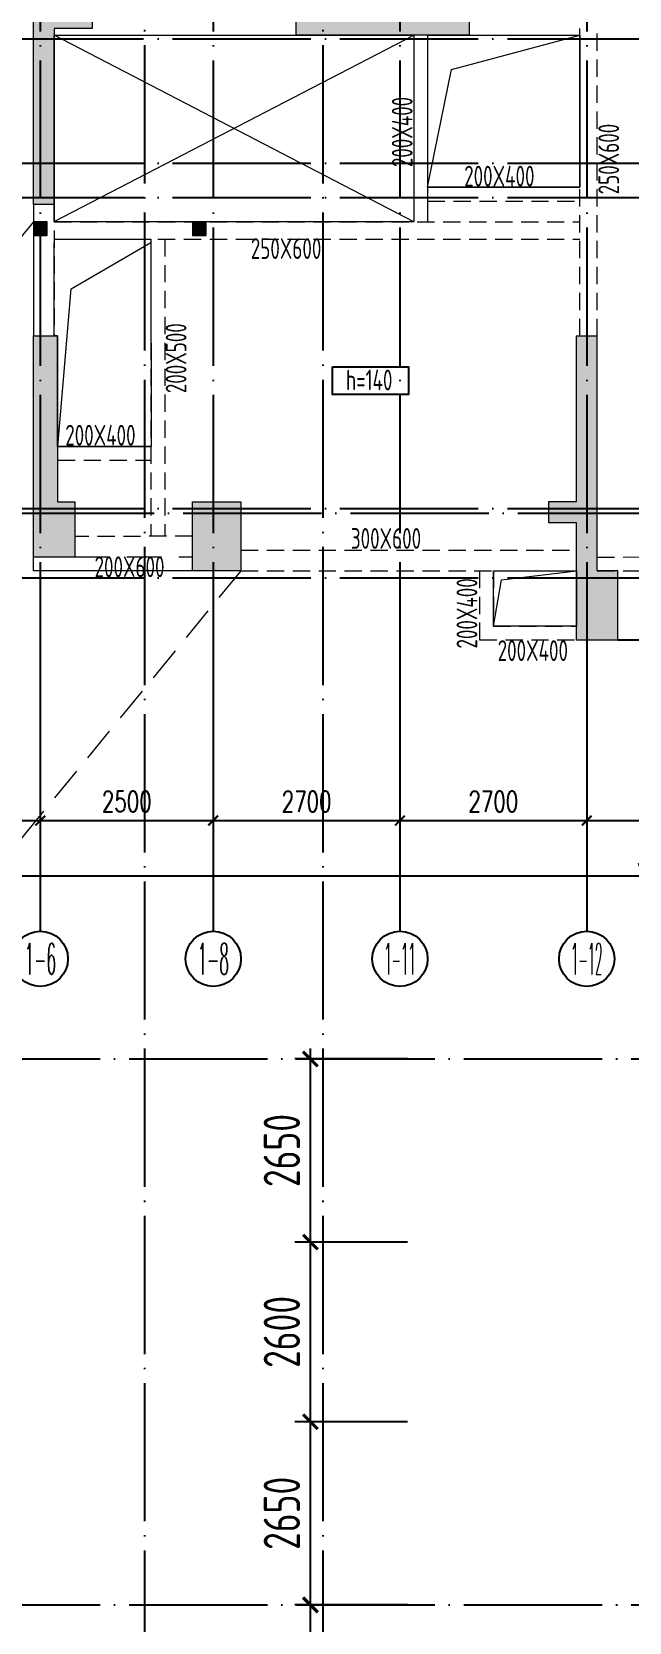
# Model space of a CAD drawing. Header units: millimetres. Extents: x 1089227 to 13101469, y 618865 to 10240562.
# Drawn here: x 2342868 to 2351504, y 4905862 to 4928875 of the extents above; entities that cross this region are included whole.
import ezdxf
from ezdxf.enums import TextEntityAlignment as Align

# ---------------------------------------------------------------- set-up
doc = ezdxf.new("R2010")
doc.units = ezdxf.units.MM
doc.header["$LTSCALE"] = 1000
doc.header["$PDMODE"] = 3
doc.header["$PDSIZE"] = 200
for name, pattern in [('DASHED', [0.75, 0.5, -0.25]), ('DOTE', [2.42, 2, -0.2, 0.02, -0.2]), ('HIDDEN', [0.375, 0.25, -0.125])]:
    doc.linetypes.add(name, pattern=pattern)
doc.layers.get('0').update_dxf_attribs({"linetype": 'CONTINUOUS'})
doc.layers.get('Defpoints').update_dxf_attribs({"linetype": 'CONTINUOUS'})
for name, color, linetype in [('AXIS', 3, 'CONTINUOUS'), ('AXIS_TEXT', 7, 'CONTINUOUS'), ('C-H', 8, 'CONTINUOUS'), ('DIM', 3, 'CONTINUOUS'), ('DOTE', 1, 'DOTE'), ('S-BEAM-TEXT-DD', 7, 'CONTINUOUS'), ('降板范围', 7, 'CONTINUOUS')]:
    doc.layers.add(name, color=color, linetype=linetype)
for name, color, linetype, lineweight in [('S-BEAM-DASH', 4, 'HIDDEN', 0), ('S-HOLE', 11, 'CONTINUOUS', 0), ('S-WALL', 31, 'CONTINUOUS', 0)]:
    doc.layers.add(name, color=color, linetype=linetype, lineweight=lineweight)
doc.styles.add('_TCH_AXIS', font='COMPLEX', dxfattribs={"bigfont": 'AllInOneBig.shx'})
doc.styles.add('_TCH_DIM_T3', font='SIMPLEX', dxfattribs={"width": 0.705882, "bigfont": 'AllInOneBig.shx'})
doc.styles.add('COMPLEX', font='COMPLEX', dxfattribs={"bigfont": 'AllInOneBig.shx'})
doc.styles.add('TSSD_Dimension', font='tssdeng.shx', dxfattribs={"width": 0.75, "bigfont": 'Hztxt.shx'})
doc.styles.add('TSSD_Rein', font='tssdeng.shx', dxfattribs={"width": 0.7, "bigfont": 'hztxt.shx'})
doc.dimstyles.new('_TCH_ARCH&&100', dxfattribs={"dimtxt": 297.5, "dimasz": 100, "dimexe": 250, "dimexo": 300, "dimgap": 126.25, "dimtad": 1, "dimdec": 0, "dimzin": 0, "dimdsep": 46, "dimtxsty": '_TCH_DIM_T3', "dimblk": 'ARCHTICK', "dimcen": 0.09, "dimclrt": 7, "dimazin": 2, "dimtfac": 1, "dimtdec": 0, "dimtix": 1, "dimtmove": 2, "dimatfit": 3, "dimfxl": 0, "dimtolj": 1, "dimtzin": 0, "dimarcsym": 0})
doc.dimstyles.new('TSSD_150_150', dxfattribs={"dimtxt": 525, "dimasz": 150, "dimexe": 225, "dimexo": 375, "dimgap": 150, "dimtad": 1, "dimdec": 0, "dimzin": 0, "dimdsep": 46, "dimtxsty": 'TSSD_Dimension', "dimblk": 'ARCHTICK', "dimblk1": 'ARCHTICK', "dimblk2": 'ARCHTICK', "dimcen": 0, "dimdle": 150, "dimclrt": 7, "dimadec": 0, "dimazin": 0, "dimtfac": 1, "dimtdec": 0, "dimtix": 1, "dimtmove": 2, "dimatfit": 3, "dimfxl": 0, "dimtolj": 1, "dimtzin": 0, "dimarcsym": 0})

# ---------------------------------------------------------------- blocks, each defined once
blk = doc.blocks.new('_AXISO')
blk.add_circle((0, 0), 0.5)
at = {"layer": 'AXIS_TEXT', "style": 'COMPLEX', "width": 1.041667}
blk.add_attdef('A', text='', height=0.56, dxfattribs=at).set_placement((-0.25, -0.28), (0.25, -0.28), align=Align.FIT)
blk = doc.blocks.new('_ArchTick')
at = {"color": 0, "linetype": 'ByBlock', "const_width": 0.3}
blk.add_lwpolyline([(-0.71, -0.71), (0.71, 0.71)], dxfattribs=at)
blk = doc.blocks.new('*D339')
at = {"layer": 'AXIS', "color": 0, "lineweight": -2, "transparency": 16777216}
for p, q in [((-39933, 94450), (-39933, 91200)), ((-8783, 94450), (-8783, 91200)), ((-39933, 91450), (-8783, 91450))]:
    blk.add_line(p, q, dxfattribs=at)
at = {"layer": 'Defpoints', "color": 0, "transparency": 16777216}
for p in [(-39933, 94750), (-8783, 94750), (-8783, 91450)]:
    blk.add_point(p, dxfattribs=at)
at = {"layer": 'AXIS', "color": 0, "lineweight": -2, "transparency": 16777216, "xscale": 100, "yscale": 100, "zscale": 100, "rotation": 180}
blk.add_blockref('_ArchTick', (-39933, 91450), dxfattribs=at)
at = {"layer": 'AXIS', "color": 0, "lineweight": -2, "transparency": 16777216, "xscale": 100, "yscale": 100, "zscale": 100}
blk.add_blockref('_ArchTick', (-8783, 91450), dxfattribs=at)
at = {"layer": 'AXIS', "color": 7, "transparency": 16777216, "insert": (-24358, 91725), "char_height": 297.5, "attachment_point": 5, "style": '_TCH_DIM_T3'}
blk.add_mtext('\\A1;31150', dxfattribs=at)
blk = doc.blocks.new('*D342')
at = {"layer": 'AXIS', "color": 0, "lineweight": -2, "transparency": 16777216}
for p, q in [((-36033, 94450), (-36033, 92000)), ((-33433, 94450), (-33433, 92000)), ((-36033, 92250), (-33433, 92250))]:
    blk.add_line(p, q, dxfattribs=at)
at = {"layer": 'Defpoints', "color": 0, "transparency": 16777216}
for p in [(-36033, 94750), (-33433, 94750), (-33433, 92250)]:
    blk.add_point(p, dxfattribs=at)
at = {"layer": 'AXIS', "color": 0, "lineweight": -2, "transparency": 16777216, "xscale": 100, "yscale": 100, "zscale": 100, "rotation": 180}
blk.add_blockref('_ArchTick', (-36033, 92250), dxfattribs=at)
at = {"layer": 'AXIS', "color": 0, "lineweight": -2, "transparency": 16777216, "xscale": 100, "yscale": 100, "zscale": 100}
blk.add_blockref('_ArchTick', (-33433, 92250), dxfattribs=at)
at = {"layer": 'AXIS', "color": 7, "transparency": 16777216, "insert": (-34733, 92525), "char_height": 297.5, "attachment_point": 5, "style": '_TCH_DIM_T3'}
blk.add_mtext('\\A1;2600', dxfattribs=at)
blk = doc.blocks.new('*D343')
at = {"layer": 'AXIS', "color": 0, "lineweight": -2, "transparency": 16777216}
for p, q in [((-33433, 94450), (-33433, 92000)), ((-30933, 94450), (-30933, 92000)), ((-33433, 92250), (-30933, 92250))]:
    blk.add_line(p, q, dxfattribs=at)
at = {"layer": 'Defpoints', "color": 0, "transparency": 16777216}
for p in [(-33433, 94750), (-30933, 94750), (-30933, 92250)]:
    blk.add_point(p, dxfattribs=at)
at = {"layer": 'AXIS', "color": 0, "lineweight": -2, "transparency": 16777216, "xscale": 100, "yscale": 100, "zscale": 100, "rotation": 180}
blk.add_blockref('_ArchTick', (-33433, 92250), dxfattribs=at)
at = {"layer": 'AXIS', "color": 0, "lineweight": -2, "transparency": 16777216, "xscale": 100, "yscale": 100, "zscale": 100}
blk.add_blockref('_ArchTick', (-30933, 92250), dxfattribs=at)
at = {"layer": 'AXIS', "color": 7, "transparency": 16777216, "insert": (-32183, 92525), "char_height": 297.5, "attachment_point": 5, "style": '_TCH_DIM_T3'}
blk.add_mtext('\\A1;2500', dxfattribs=at)
blk = doc.blocks.new('*D344')
at = {"layer": 'AXIS', "color": 0, "lineweight": -2, "transparency": 16777216}
for p, q in [((-30933, 94450), (-30933, 92000)), ((-28233, 94450), (-28233, 92000)), ((-30933, 92250), (-28233, 92250))]:
    blk.add_line(p, q, dxfattribs=at)
at = {"layer": 'Defpoints', "color": 0, "transparency": 16777216}
for p in [(-30933, 94750), (-28233, 94750), (-28233, 92250)]:
    blk.add_point(p, dxfattribs=at)
at = {"layer": 'AXIS', "color": 0, "lineweight": -2, "transparency": 16777216, "xscale": 100, "yscale": 100, "zscale": 100, "rotation": 180}
blk.add_blockref('_ArchTick', (-30933, 92250), dxfattribs=at)
at = {"layer": 'AXIS', "color": 0, "lineweight": -2, "transparency": 16777216, "xscale": 100, "yscale": 100, "zscale": 100}
blk.add_blockref('_ArchTick', (-28233, 92250), dxfattribs=at)
at = {"layer": 'AXIS', "color": 7, "transparency": 16777216, "insert": (-29583, 92525), "char_height": 297.5, "attachment_point": 5, "style": '_TCH_DIM_T3'}
blk.add_mtext('\\A1;2700', dxfattribs=at)
blk = doc.blocks.new('*D345')
at = {"layer": 'AXIS', "color": 0, "lineweight": -2, "transparency": 16777216}
for p, q in [((-28233, 94450), (-28233, 92000)), ((-25533, 94450), (-25533, 92000)), ((-28233, 92250), (-25533, 92250))]:
    blk.add_line(p, q, dxfattribs=at)
at = {"layer": 'Defpoints', "color": 0, "transparency": 16777216}
for p in [(-28233, 94750), (-25533, 94750), (-25533, 92250)]:
    blk.add_point(p, dxfattribs=at)
at = {"layer": 'AXIS', "color": 0, "lineweight": -2, "transparency": 16777216, "xscale": 100, "yscale": 100, "zscale": 100, "rotation": 180}
blk.add_blockref('_ArchTick', (-28233, 92250), dxfattribs=at)
at = {"layer": 'AXIS', "color": 0, "lineweight": -2, "transparency": 16777216, "xscale": 100, "yscale": 100, "zscale": 100}
blk.add_blockref('_ArchTick', (-25533, 92250), dxfattribs=at)
at = {"layer": 'AXIS', "color": 7, "transparency": 16777216, "insert": (-26883, 92525), "char_height": 297.5, "attachment_point": 5, "style": '_TCH_DIM_T3'}
blk.add_mtext('\\A1;2700', dxfattribs=at)
blk = doc.blocks.new('*D346')
at = {"layer": 'AXIS', "color": 0, "lineweight": -2, "transparency": 16777216}
for p, q in [((-25533, 94450), (-25533, 92000)), ((-22733, 94450), (-22733, 92000)), ((-25533, 92250), (-22733, 92250))]:
    blk.add_line(p, q, dxfattribs=at)
at = {"layer": 'Defpoints', "color": 0, "transparency": 16777216}
for p in [(-25533, 94750), (-22733, 94750), (-22733, 92250)]:
    blk.add_point(p, dxfattribs=at)
at = {"layer": 'AXIS', "color": 0, "lineweight": -2, "transparency": 16777216, "xscale": 100, "yscale": 100, "zscale": 100, "rotation": 180}
blk.add_blockref('_ArchTick', (-25533, 92250), dxfattribs=at)
at = {"layer": 'AXIS', "color": 0, "lineweight": -2, "transparency": 16777216, "xscale": 100, "yscale": 100, "zscale": 100}
blk.add_blockref('_ArchTick', (-22733, 92250), dxfattribs=at)
at = {"layer": 'AXIS', "color": 7, "transparency": 16777216, "insert": (-24133, 92525), "char_height": 297.5, "attachment_point": 5, "style": '_TCH_DIM_T3'}
blk.add_mtext('\\A1;2800', dxfattribs=at)
blk = doc.blocks.new('裙房轴网260428')
at = {"layer": 'DOTE', "color": 16, "linetype": 'DOTE'}
for p, q in [((-31925, 137349.7), (-31925, 23149.3)), ((-29350, 137349.7), (-29350, 55096.7)), ((-72509.1, 96700), (-1866, 96700)), ((-56350, 88800), (-1866, 88800)), ((-56350, 80900), (-1866, 80900))]:
    blk.add_line(p, q, dxfattribs=at)
blk = doc.blocks.new('*D644')
at = {"layer": 'Defpoints', "color": 0, "transparency": 16777216}
for p in [(2346896, 4906112), (2348674, 4906112), (2348674, 4903462)]:
    blk.add_point(p, dxfattribs=at)
at = {"layer": 'DIM', "color": 0, "lineweight": -2, "transparency": 16777216}
for p, q in [((2346896, 4903312), (2346896, 4906262)), ((2348299, 4906112), (2346671, 4906112)), ((2348299, 4903462), (2346671, 4903462))]:
    blk.add_line(p, q, dxfattribs=at)
at = {"layer": 'DIM', "color": 0, "lineweight": -2, "transparency": 16777216, "xscale": 150, "yscale": 150, "zscale": 150}
for p, rotation in [((2346896, 4906112), 90), ((2346896, 4903462), 270)]:
    blk.add_blockref('_ArchTick', p, dxfattribs=dict(at, rotation=rotation))
at = {"layer": 'DIM', "color": 7, "transparency": 16777216, "insert": (2346483, 4904787), "char_height": 525, "attachment_point": 5, "rotation": 90, "style": 'TSSD_Dimension'}
blk.add_mtext('\\A1;2650', dxfattribs=at)
blk = doc.blocks.new('*D645')
at = {"layer": 'Defpoints', "color": 0, "transparency": 16777216}
for p in [(2346896, 4908762), (2348674, 4908762), (2348674, 4906112)]:
    blk.add_point(p, dxfattribs=at)
at = {"layer": 'DIM', "color": 0, "lineweight": -2, "transparency": 16777216}
for p, q in [((2346896, 4905962), (2346896, 4908912)), ((2348299, 4908762), (2346671, 4908762)), ((2348299, 4906112), (2346671, 4906112))]:
    blk.add_line(p, q, dxfattribs=at)
at = {"layer": 'DIM', "color": 0, "lineweight": -2, "transparency": 16777216, "xscale": 150, "yscale": 150, "zscale": 150}
for p, rotation in [((2346896, 4908762), 90), ((2346896, 4906112), 270)]:
    blk.add_blockref('_ArchTick', p, dxfattribs=dict(at, rotation=rotation))
at = {"layer": 'DIM', "color": 7, "transparency": 16777216, "insert": (2346483, 4907437), "char_height": 525, "attachment_point": 5, "rotation": 90, "style": 'TSSD_Dimension'}
blk.add_mtext('\\A1;2650', dxfattribs=at)
blk = doc.blocks.new('*D646')
at = {"layer": 'Defpoints', "color": 0, "transparency": 16777216}
for p in [(2346896, 4911362), (2348674, 4911362), (2348674, 4908762)]:
    blk.add_point(p, dxfattribs=at)
at = {"layer": 'DIM', "color": 0, "lineweight": -2, "transparency": 16777216}
for p, q in [((2348299, 4911362), (2346671, 4911362)), ((2346896, 4908612), (2346896, 4911512)), ((2348299, 4908762), (2346671, 4908762))]:
    blk.add_line(p, q, dxfattribs=at)
at = {"layer": 'DIM', "color": 0, "lineweight": -2, "transparency": 16777216, "xscale": 150, "yscale": 150, "zscale": 150}
for p, rotation in [((2346896, 4911362), 90), ((2346896, 4908762), 270)]:
    blk.add_blockref('_ArchTick', p, dxfattribs=dict(at, rotation=rotation))
at = {"layer": 'DIM', "color": 7, "transparency": 16777216, "insert": (2346483, 4910062), "char_height": 525, "attachment_point": 5, "rotation": 90, "style": 'TSSD_Dimension'}
blk.add_mtext('\\A1;2600', dxfattribs=at)
blk = doc.blocks.new('*D647')
at = {"layer": 'Defpoints', "color": 0, "transparency": 16777216}
for p in [(2346896, 4914012), (2348674, 4914012), (2348674, 4911362)]:
    blk.add_point(p, dxfattribs=at)
at = {"layer": 'DIM', "color": 0, "lineweight": -2, "transparency": 16777216}
for p, q in [((2346896, 4911212), (2346896, 4914162)), ((2348299, 4914012), (2346671, 4914012)), ((2348299, 4911362), (2346671, 4911362))]:
    blk.add_line(p, q, dxfattribs=at)
at = {"layer": 'DIM', "color": 0, "lineweight": -2, "transparency": 16777216, "xscale": 150, "yscale": 150, "zscale": 150}
for p, rotation in [((2346896, 4914012), 90), ((2346896, 4911362), 270)]:
    blk.add_blockref('_ArchTick', p, dxfattribs=dict(at, rotation=rotation))
at = {"layer": 'DIM', "color": 7, "transparency": 16777216, "insert": (2346483, 4912687), "char_height": 525, "attachment_point": 5, "rotation": 90, "style": 'TSSD_Dimension'}
blk.add_mtext('\\A1;2650', dxfattribs=at)
blk = doc.blocks.new('QZ-TL-0808')
at = {"layer": 'C-H'}
for points in [[(6400, 5400), (6400, 8250), (7250, 8250), (7250, 7950), (6700, 7950), (6700, 5400)], [(10200, 8250), (12700, 8250), (12700, 7850), (10200, 7850)], [(6400, 300), (6400, 3500), (6750, 3500), (6750, 1100), (7000, 1100), (7000, 300)], [(14250, -900), (14850, -900), (14850, 100), (14550, 100), (14550, 3498), (14250, 3498), (14250, 1100), (13850, 1100), (13850, 800), (14250, 800)], [(8700, 1100), (9400, 1100), (9400, 100), (8700, 100)]]:
    blk.add_hatch(color=256, dxfattribs=at).paths.add_polyline_path(points)
at = {"layer": 'S-WALL'}
for points in [[(6400, 5400), (6400, 8250), (7250, 8250), (7250, 7950), (6700, 7950), (6700, 5400), (6400, 5400)], [(6400, 300), (6400, 3500), (6750, 3500), (6750, 1100), (7000, 1100), (7000, 300), (6400, 300)], [(14250, -900), (14850, -900), (14850, 100), (14550, 100), (14550, 3498), (14250, 3498), (14250, 1100), (13850, 1100), (13850, 800), (14250, 800), (14250, -900)]]:
    blk.add_lwpolyline(points, dxfattribs=at)
for points in [[(10200, 8250), (12700, 8250), (12700, 7850), (10200, 7850)], [(8700, 1100), (9400, 1100), (9400, 100), (8700, 100)]]:
    blk.add_lwpolyline(points, close=True, dxfattribs=at)
blk = doc.blocks.new('1F柱网-0808')
blk.add_blockref('QZ-TL-0808', (144880, 148457))
blk = doc.blocks.new('2FJGBZ')
at = {"layer": 'C-H'}
for points in [[(151480, 153607), (151280, 153607), (151280, 153407), (151480, 153407)], [(153780, 153607), (153580, 153607), (153580, 153407), (153780, 153407)]]:
    blk.add_hatch(color=256, dxfattribs=at).paths.add_polyline_path(points)
at = {"layer": 'S-BEAM-DASH'}
for p, q in [((156780, 156307), (156780, 153607)), ((159432, 151955), (159432, 156407)), ((159180, 151955), (159180, 154107)), ((151581, 153857), (151581, 151957)), ((156980, 153907), (159180, 153907)), ((151581, 153607), (159180, 153607)), ((151581, 153357), (159180, 153357)), ((152980, 153357), (152980, 149057)), ((153180, 153357), (153180, 149057)), ((151632, 150157), (152983, 150158)), ((153581, 149057), (151880, 149055)), ((154280, 148857), (159131, 148857)), ((159432, 148757), (162080, 148758)), ((154280, 148557), (159131, 148557)), ((157730, 148557), (157730, 147557)), ((157930, 148557), (157930, 147757)), ((159431, 148556), (162080, 148558)), ((157930, 147757), (159132, 147758)), ((157730, 147557), (159132, 147558))]:
    blk.add_line(p, q, dxfattribs=at)
at = {"layer": 'S-BEAM-DASH', "linetype": 'Continuous'}
for p, q in [((156980, 156307), (156980, 153607)), ((159180, 154107), (159180, 156407)), ((156980, 154107), (159180, 154107)), ((151281, 153857), (151281, 151957)), ((151632, 150357), (152983, 150358))]:
    blk.add_line(p, q, dxfattribs=at)
at = {"layer": 'S-BEAM-DASH', "linetype": 'DASHED'}
blk.add_line((151882, 148758), (153580, 148758), dxfattribs=at)
at = {"layer": 'S-BEAM-DASH', "linetype": 'Continuous'}
blk.add_lwpolyline([(153580, 148557), (151280, 148557), (151280, 148758)], dxfattribs=at)
at = {"layer": 'S-HOLE'}
for p, q in [((151581, 153612), (156780, 156307)), ((156780, 153607), (151582, 156307))]:
    blk.add_line(p, q, dxfattribs=at)
at = {"layer": 'S-HOLE', "linetype": 'DASHED'}
for p, q in [((151280, 153607), (140306, 140222)), ((154280, 148557), (143306, 135172))]:
    blk.add_line(p, q, dxfattribs=at)
at = {"layer": 'S-HOLE'}
for points in [[(151581, 153607), (151582, 156307), (155080, 156307), (155080, 156307), (156780, 156308), (156780, 153607), (151581, 153608)], [(156980, 154107), (157324, 155811), (159180, 156307)], [(151581, 153357), (152980, 153357), (152984, 150357), (151882, 150356), (151881, 150357), (151631, 150357), (151630, 151957), (151581, 151957), (151581, 153307)], [(151632, 150357), (151826, 152636), (152980, 153307)], [(157932, 147758), (158050, 148426), (159131, 148557)]]:
    blk.add_lwpolyline(points, dxfattribs=at)
for points in [[(156982, 156307), (159180, 156307), (159180, 154107), (156982, 154107)], [(157930, 148557), (159131, 148557), (159131, 147758), (157930, 147758)]]:
    blk.add_lwpolyline(points, close=True, dxfattribs=at)
at = {"layer": 'S-WALL'}
for p, q in [((151280, 153407), (151480, 153607)), ((151480, 153407), (151281, 153607)), ((153580, 153407), (153780, 153607)), ((153780, 153407), (153580, 153607))]:
    blk.add_line(p, q, dxfattribs=at)
for points in [[(151480, 153607), (151280, 153607), (151280, 153407), (151480, 153407)], [(153780, 153607), (153580, 153607), (153580, 153407), (153780, 153407)]]:
    blk.add_lwpolyline(points, close=True, dxfattribs=at)
at = {"layer": '降板范围'}
blk.add_line((159732, 147558), (161780, 147558), dxfattribs=at)
blk.add_blockref('1F柱网-0808', (0, 0))
blk = doc.blocks.new('ljm2')
at = {"layer": 'S-BEAM-TEXT-DD'}
blk.add_lwpolyline([(25474, 74105), (26576, 74105), (26576, 73708), (25474, 73708)], close=True, dxfattribs=at)
at = {"layer": 'S-BEAM-TEXT-DD', "style": 'TSSD_Rein', "width": 0.7}
for s, p in [('200X400', (26633, 76996)), ('250X600', (29619, 76603)), ('200X500', (23364, 73725)), ('200X400', (27569, 70030))]:
    blk.add_text(s, height=300, rotation=90, dxfattribs=at).set_placement(p)
for s, p in [('200X400', (27379, 76716)), ('250X600', (24294, 75668)), ('h=140', (25670, 73766)), ('200X400', (21611, 72967)), ('300X600', (25741, 71473)), ('200X600', (22035, 71063)), ('200X400', (27863, 69850))]:
    blk.add_text(s, height=300, dxfattribs=at).set_placement(p)
blk = doc.blocks.new('塔楼轴网260428')
at = {"layer": 'AXIS'}
for p, q in [((-33432.7, 92559.7), (-33432.7, 90649.3)), ((-30932.7, 92559.7), (-30932.7, 90649.3)), ((-28232.7, 92559.7), (-28232.7, 90649.3)), ((-25532.7, 92559.7), (-25532.7, 90649.3))]:
    blk.add_line(p, q, dxfattribs=at)
at = {"layer": 'DOTE', "color": 14}
for p, q in [((-33432.7, 137129.4), (-33432.7, 92559.7)), ((-30932.7, 137129.4), (-30932.7, 92559.7)), ((-28232.7, 137129.4), (-28232.7, 92559.7)), ((-25532.7, 137129.4), (-25532.7, 92559.7)), ((-41200.7, 103563.5), (-7867.2, 103563.5)), ((-41200.7, 101763.5), (-7867.2, 101763.5)), ((-41200.7, 101263.5), (-7867.2, 101263.5)), ((-41200.7, 96763.5), (-7867.2, 96763.5)), ((-41200.7, 95763.5), (-7867.2, 95763.5))]:
    blk.add_line(p, q, dxfattribs=at)
at = {"layer": 'AXIS'}
ref = blk.add_blockref('_AXISO', (-33432.7, 90249.3), dxfattribs=dict(at, xscale=800, yscale=800, zscale=800))
ref.add_attrib('A', '1-6', dxfattribs={"layer": 'AXIS_TEXT', "height": 452.55, "style": '_TCH_AXIS', "width": 0.381818}).set_placement((-33659, 90023), (-33206.4, 90023), align=Align.FIT)
ref = blk.add_blockref('_AXISO', (-30932.7, 90249.3), dxfattribs=dict(at, xscale=800, yscale=800, zscale=800))
ref.add_attrib('A', '1-8', dxfattribs={"layer": 'AXIS_TEXT', "height": 452.55, "style": '_TCH_AXIS', "width": 0.381818}).set_placement((-31159, 90023), (-30706.4, 90023), align=Align.FIT)
ref = blk.add_blockref('_AXISO', (-28232.7, 90249.3), dxfattribs=dict(at, xscale=800, yscale=800, zscale=800))
ref.add_attrib('A', '1-11', dxfattribs={"layer": 'AXIS_TEXT', "height": 452.55, "style": '_TCH_AXIS', "width": 0.323077}).set_placement((-28459, 90023), (-28006.4, 90023), align=Align.FIT)
ref = blk.add_blockref('_AXISO', (-25532.7, 90249.3), dxfattribs=dict(at, xscale=800, yscale=800, zscale=800))
ref.add_attrib('A', '1-12', dxfattribs={"layer": 'AXIS_TEXT', "height": 452.55, "style": '_TCH_AXIS', "width": 0.3}).set_placement((-25759, 90023), (-25306.4, 90023), align=Align.FIT)
for p1, p2, distance, picture, middle in [((-39932.7, 94749.6), (-8782.7, 94749.6), -3300, '*D339', (-24357.7, 91724.6)), ((-36032.7, 94749.6), (-33432.7, 94749.6), -2500, '*D342', (-34732.7, 92524.6)), ((-33432.7, 94749.6), (-30932.7, 94749.6), -2500, '*D343', (-32182.7, 92524.6)), ((-30932.7, 94749.6), (-28232.7, 94749.6), -2500, '*D344', (-29582.7, 92524.6)), ((-28232.7, 94749.6), (-25532.7, 94749.6), -2500, '*D345', (-26882.7, 92524.6)), ((-25532.7, 94749.6), (-22732.7, 94749.6), -2500, '*D346', (-24132.7, 92524.6))]:
    dim = blk.add_aligned_dim(p1=p1, p2=p2, distance=distance, dimstyle='_TCH_ARCH&&100', dxfattribs=at)
    dim.commit()
    dim.dimension.update_dxf_attribs({"geometry": picture, "text_midpoint": middle})
blk = doc.blocks.new('04地块地下轴网260428')
for name in ['裙房轴网260428', '塔楼轴网260428']:
    blk.add_blockref(name, (0, 0))

msp = doc.modelspace()

# ---------------------------------------------------------------- block references
for name, p in [('2FJGBZ', (2191610.598, 4772518.421)), ('ljm2', (2321740.007, 4849921.046)), ('04地块地下轴网260428', (2376423.723, 4825211.796))]:
    msp.add_blockref(name, p)

# ---------------------------------------------------------------- dimensions: what is measured, and where the dimension line sits
at = {"layer": 'DIM'}
for p1, p2, picture, middle in [((2348673.74, 4911361.738), (2348673.74, 4914011.796), '*D647', (2346483.382, 4912686.767)), ((2348673.74, 4908761.733), (2348673.74, 4911361.738), '*D646', (2346483.382, 4910061.735)), ((2348673.74, 4906111.796), (2348673.74, 4908761.733), '*D645', (2346483.382, 4907436.765)), ((2348673.74, 4903461.738), (2348673.74, 4906111.796), '*D644', (2346483.382, 4904786.767))]:
    dim = msp.add_aligned_dim(p1=p1, p2=p2, distance=1777.857, dimstyle='TSSD_150_150', dxfattribs=at)
    dim.commit()
    dim.dimension.update_dxf_attribs({"geometry": picture, "text_midpoint": middle})

doc.saveas('drawing.dxf')
